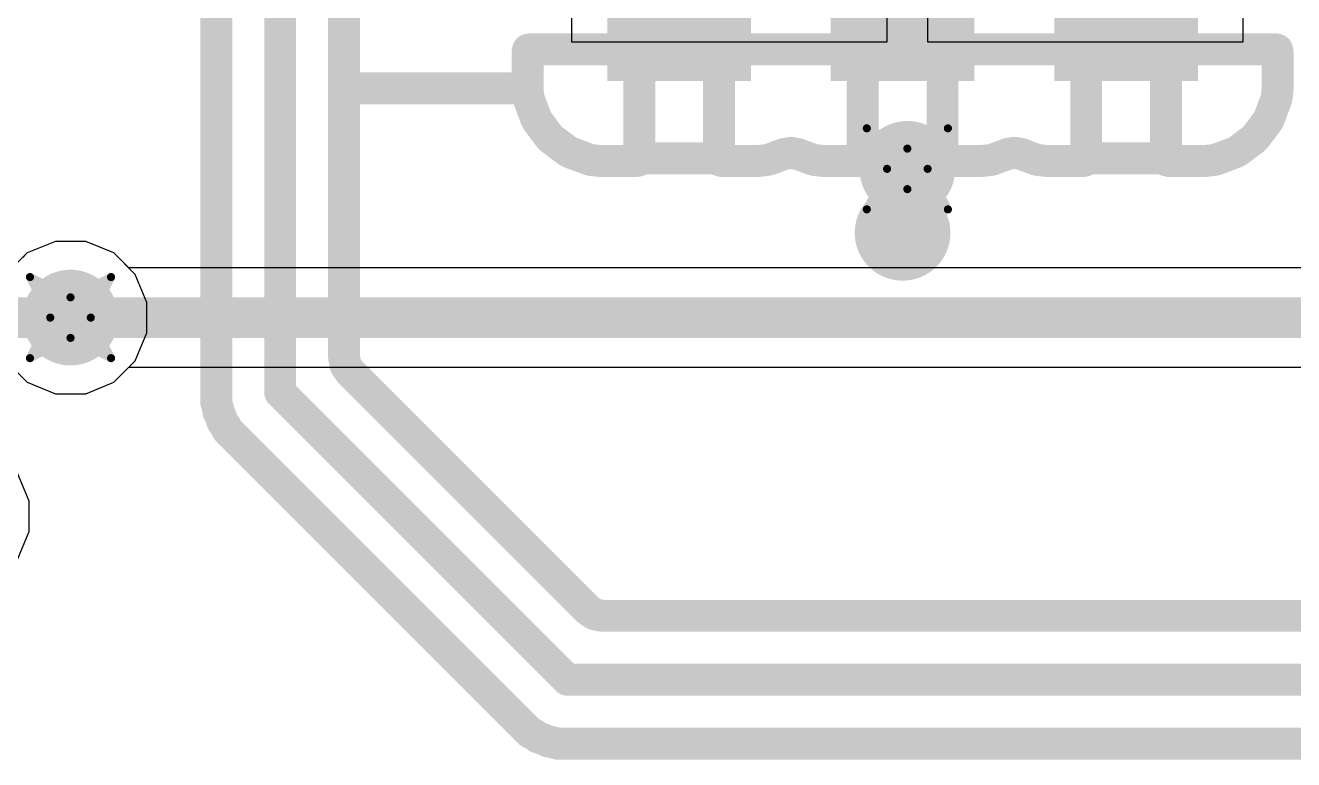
# Model space of a CAD drawing. Header units: inches. Extents: x 0 to 12.4, y -0.6 to 2.2.
# Drawn here: x 1.7729 to 2.0857, y 1.355 to 1.5361 of the extents above; entities that cross this region are included whole.
import ezdxf

# ---------------------------------------------------------------- set-up
doc = ezdxf.new("R2010")
doc.units = ezdxf.units.IN
doc.header["$MEASUREMENT"] = 0
for name, color, linetype in [('Bottom Layer', 5, 'Continuous'), ('Dimension', 6, 'Continuous'), ('Drill Drawing', 1, 'Continuous'), ('Top Layer', 1, 'Continuous'), ('Via Holes', 16, 'Continuous')]:
    doc.layers.add(name, color=color, linetype=linetype)

msp = doc.modelspace()

# ---------------------------------------------------------------- hatches: boundary and pattern name
at = {"layer": 'Bottom Layer'}
h = msp.add_hatch(color=5, dxfattribs=at)
edge = h.paths.add_edge_path()
edge.add_arc((1.990441, 1.5006849), 0.011811, 0, 360)
h = msp.add_hatch(color=5, dxfattribs=at)
edge = h.paths.add_edge_path()
edge.add_arc((1.784, 1.464), 0.011811, 0, 360)
at = {"layer": 'Dimension'}
for points in [[(1.91643125, 1.55775255), (1.95186435, 1.55775255), (1.95186435, 1.52231945), (1.91643125, 1.52231945)], [(1.97154935, 1.55775255), (2.00698245, 1.55775255), (2.00698245, 1.52231945), (1.97154935, 1.52231945)], [(2.02666745, 1.55775255), (2.06210055, 1.55775255), (2.06210055, 1.52231945), (2.02666745, 1.52231945)], [(2.02666745, 1.55775255), (2.06210055, 1.55775255), (2.06210055, 1.52231945), (2.02666745, 1.52231945)]]:
    msp.add_hatch(color=6, dxfattribs=at).paths.add_polyline_path(points)
h = msp.add_hatch(color=6, dxfattribs=at)
edge = h.paths.add_edge_path()
edge.add_arc((1.9892659, 1.4849179), 0.011811, 0, 360)
at = {"layer": 'Top Layer'}
h = msp.add_hatch(color=1, dxfattribs=at)
edge = h.paths.add_edge_path()
edge.add_arc((1.990441, 1.5006849), 0.011811, 0, 360)
h = msp.add_hatch(color=1, dxfattribs=at)
edge = h.paths.add_edge_path()
edge.add_arc((1.784, 1.464), 0.011811, 0, 360)
at = {"layer": 'Via Holes'}
h = msp.add_hatch(color=7, dxfattribs=at)
edge = h.paths.add_edge_path()
edge.add_arc((1.990441, 1.5006849), 0.0059055, 0, 360)
h = msp.add_hatch(color=7, dxfattribs=at)
edge = h.paths.add_edge_path()
edge.add_arc((1.784, 1.464), 0.0059055, 0, 360)

# ---------------------------------------------------------------- linework, layer by layer
at = {"layer": 'Bottom Layer'}
for p, q in [((1.7733444, 1.4799472), (1.7722351, 1.4788379)), ((1.7802583, 1.482811), (1.7733444, 1.4799472)), ((1.7877417, 1.482811), (1.7802583, 1.482811)), ((1.7946556, 1.4799472), (1.7877417, 1.482811)), ((1.7983677, 1.4762351), (1.7946556, 1.4799472)), ((2.163, 1.4762351), (1.7983677, 1.4762351)), ((1.7946556, 1.4480528), (1.7983677, 1.4517649)), ((1.7983677, 1.4517649), (2.1579321, 1.4517649)), ((1.7722351, 1.4491621), (1.7733444, 1.4480528)), ((1.7733444, 1.4480528), (1.7802583, 1.445189)), ((1.7877417, 1.445189), (1.7946556, 1.4480528)), ((1.7802583, 1.445189), (1.7877417, 1.445189)), ((1.773811, 1.4187417), (1.7709472, 1.4256556)), ((1.773811, 1.4112583), (1.773811, 1.4187417)), ((1.7709472, 1.4043444), (1.773811, 1.4112583))]:
    msp.add_line(p, q, dxfattribs=at)
at = {"layer": 'Bottom Layer', "const_width": 0.01}
msp.add_lwpolyline([(1.784, 1.464), (2.163, 1.464)], dxfattribs=at)
at = {"layer": 'Bottom Layer', "const_width": 0.005}
msp.add_lwpolyline([(1.7815, 1.464, 1), (1.7865, 1.464, 1)], format="xyb", close=True, dxfattribs=at)
at = {"layer": 'Dimension', "const_width": 0.007874}
for points in [[(1.8357226, 1.4455478), (1.8357226, 1.7211383)], [(1.8199549, 1.4480452), (1.8199549, 1.712585)], [(1.8514903, 1.5205668), (1.8514903, 1.5505213)], [(1.8967462, 1.5295507), (1.896882, 1.5300576)], [(1.8967462, 1.5205668), (1.8967462, 1.5295507)], [(1.896882, 1.5300576), (1.897389, 1.5301935)], [(1.897389, 1.5301935), (1.9236625, 1.5301935)], [(1.9236625, 1.5301935), (1.9241694, 1.5300576)], [(1.9241694, 1.5300576), (1.9243053, 1.5295507)], [(1.9243053, 1.5032772), (1.9243053, 1.5295507)], [(1.9439903, 1.5295507), (1.9441261, 1.5300576)], [(1.9439903, 1.5032772), (1.9439903, 1.5295507)], [(1.9441261, 1.5300576), (1.9446331, 1.5301935)], [(1.9446331, 1.5301935), (1.9787806, 1.5301935)], [(1.9787806, 1.5301935), (1.9792875, 1.5300576)], [(1.9792875, 1.5300576), (1.9794234, 1.5295507)], [(1.9794234, 1.5032772), (1.9794234, 1.5295507)], [(1.9991084, 1.5295507), (1.9992442, 1.5300576)], [(1.9991084, 1.5032772), (1.9991084, 1.5295507)], [(1.9992442, 1.5300576), (1.9997512, 1.5301935)], [(1.9997512, 1.5301935), (2.0338987, 1.5301935)], [(2.0338987, 1.5301935), (2.0344056, 1.5300576)], [(2.0344056, 1.5300576), (2.0345415, 1.5295507)], [(2.0345415, 1.5032772), (2.0345415, 1.5295507)], [(2.0542265, 1.5295507), (2.0543624, 1.5300576)], [(2.0542265, 1.5032772), (2.0542265, 1.5295507)], [(2.0543624, 1.5300576), (2.0548693, 1.5301935)], [(2.0548693, 1.5301935), (2.0811428, 1.5301935)], [(2.0811428, 1.5301935), (2.0816497, 1.5300576)], [(2.0816497, 1.5300576), (2.0817856, 1.5295507)], [(2.0817856, 1.5205668), (2.0817856, 1.5295507)], [(1.8514903, 1.4541011), (1.8514903, 1.5205668)], [(1.8514903, 1.5205668), (1.8967462, 1.5205668)], [(1.8514903, 1.5205668), (1.8967462, 1.5205668)], [(1.8967462, 1.5205668), (1.8967601, 1.5203071)], [(1.8967601, 1.5203071), (1.8969656, 1.5183956)], [(2.0815661, 1.5183956), (2.0817717, 1.5203071)], [(2.0817717, 1.5203071), (2.0817856, 1.5205668)], [(1.8969656, 1.5183956), (1.8971049, 1.517806)], [(1.8971049, 1.517806), (1.8988544, 1.5131156)], [(2.0796774, 1.5131156), (2.0814268, 1.517806)], [(2.0814268, 1.517806), (2.0815661, 1.5183956)], [(1.8988544, 1.5131156), (1.8991857, 1.5125089)], [(1.8991857, 1.5125089), (1.9021595, 1.5085363)], [(2.0763722, 1.5085363), (2.0793461, 1.5125089)], [(2.0793461, 1.5125089), (2.0796774, 1.5131156)], [(1.9021595, 1.5085363), (1.9026481, 1.5080478)], [(1.9026481, 1.5080478), (1.9066206, 1.5050739)], [(2.0719111, 1.5050739), (2.0758837, 1.5080478)], [(2.0758837, 1.5080478), (2.0763722, 1.5085363)], [(1.9066206, 1.5050739), (1.9072274, 1.5047426)], [(1.9072274, 1.5047426), (1.9119178, 1.5029932)], [(1.9563776, 1.5029932), (1.9600008, 1.5043445)], [(1.9600008, 1.5043445), (1.9617068, 1.5046523)], [(1.9617068, 1.5046523), (1.9634129, 1.5043445)], [(1.9634129, 1.5043445), (1.967036, 1.5029932)], [(2.0114957, 1.5029932), (2.0151189, 1.5043445)], [(2.0151189, 1.5043445), (2.016825, 1.5046523)], [(2.016825, 1.5046523), (2.018531, 1.5043445)], [(2.018531, 1.5043445), (2.0221541, 1.5029932)], [(2.066614, 1.5029932), (2.0713044, 1.5047426)], [(2.0713044, 1.5047426), (2.0719111, 1.5050739)], [(1.9119178, 1.5029932), (1.9125073, 1.5028539)], [(1.9125073, 1.5028539), (1.9144189, 1.5026483)], [(1.9144189, 1.5026483), (1.9146786, 1.5026344)], [(1.9146786, 1.5026344), (1.9236625, 1.5026344)], [(1.9236625, 1.5026344), (1.9241694, 1.5027703)], [(1.9241694, 1.5027703), (1.9243053, 1.5032772)], [(1.9243053, 1.5032772), (1.9439903, 1.5032772)], [(1.9243053, 1.5032772), (1.9439903, 1.5032772)], [(1.9439903, 1.5032772), (1.9441261, 1.5027703)], [(1.9441261, 1.5027703), (1.9446331, 1.5026344)], [(1.9446331, 1.5026344), (1.953617, 1.5026344)], [(1.953617, 1.5026344), (1.9538767, 1.5026483)], [(1.9538767, 1.5026483), (1.9557882, 1.5028539)], [(1.9557882, 1.5028539), (1.9563776, 1.5029932)], [(1.967036, 1.5029932), (1.9676254, 1.5028539)], [(1.9676254, 1.5028539), (1.969537, 1.5026483)], [(1.969537, 1.5026483), (1.9697967, 1.5026344)], [(1.9697967, 1.5026344), (1.9787806, 1.5026344)], [(1.9787806, 1.5026344), (1.9792875, 1.5027703)], [(1.9792875, 1.5027703), (1.9794234, 1.5032772)], [(1.9794234, 1.5032772), (1.9991084, 1.5032772)], [(1.9794234, 1.5032772), (1.9991084, 1.5032772)], [(1.9991084, 1.5032772), (1.9992442, 1.5027703)], [(1.9992442, 1.5027703), (1.9997512, 1.5026344)], [(1.9997512, 1.5026344), (2.0087351, 1.5026344)], [(2.0087351, 1.5026344), (2.0089948, 1.5026483)], [(2.0089948, 1.5026483), (2.0109063, 1.5028539)], [(2.0109063, 1.5028539), (2.0114957, 1.5029932)], [(2.0221541, 1.5029932), (2.0227435, 1.5028539)], [(2.0227435, 1.5028539), (2.0246551, 1.5026483)], [(2.0246551, 1.5026483), (2.0249148, 1.5026344)], [(2.0249148, 1.5026344), (2.0338987, 1.5026344)], [(2.0338987, 1.5026344), (2.0344056, 1.5027703)], [(2.0344056, 1.5027703), (2.0345415, 1.5032772)], [(2.0345415, 1.5032772), (2.0542265, 1.5032772)], [(2.0345415, 1.5032772), (2.0542265, 1.5032772)], [(2.0542265, 1.5032772), (2.0543624, 1.5027703)], [(2.0543624, 1.5027703), (2.0548693, 1.5026344)], [(2.0548693, 1.5026344), (2.0638532, 1.5026344)], [(2.0638532, 1.5026344), (2.0641129, 1.5026483)], [(2.0641129, 1.5026483), (2.0660244, 1.5028539)], [(2.0660244, 1.5028539), (2.066614, 1.5029932)], [(1.8514903, 1.4541011), (1.8518619, 1.4522329)], [(1.8518619, 1.4522329), (1.8529202, 1.4506491)], [(1.8199549, 1.4430504), (1.8199549, 1.4480452)], [(1.8529202, 1.4506491), (1.91169, 1.3918793)], [(1.8357226, 1.4455478), (1.9065887, 1.3746817)], [(1.8199549, 1.4430504), (1.8200736, 1.442685)], [(1.8200736, 1.4426849), (1.8200736, 1.442685)], [(1.8200736, 1.4426849), (1.8202244, 1.4422208)], [(1.8202244, 1.4422208), (1.8204032, 1.4414762)], [(1.8204032, 1.4414762), (1.8204524, 1.4411657)], [(1.8204524, 1.4411657), (1.8205397, 1.4406146)], [(1.8205397, 1.4406146), (1.8207141, 1.4402724)], [(1.8207141, 1.4402722), (1.8207141, 1.4402724)], [(1.8207141, 1.4402722), (1.8209357, 1.4398374)], [(1.8209357, 1.4398374), (1.8212288, 1.4391297)], [(1.8212288, 1.4391297), (1.8214983, 1.4383002)], [(1.8214983, 1.4383002), (1.821724, 1.4379895)], [(1.821724, 1.4379895), (1.8217242, 1.4379893)], [(1.8217242, 1.4379893), (1.822011, 1.4375945)], [(1.822011, 1.4375945), (1.8224111, 1.4369416)], [(1.8224111, 1.4369416), (1.8228072, 1.4361643)], [(1.8228072, 1.4361643), (1.8236955, 1.4352759)], [(1.8236955, 1.4352759), (1.8236957, 1.4352758)], [(1.8236957, 1.4352758), (1.8936734, 1.3652981)], [(1.91169, 1.3918793), (1.9132738, 1.390821)], [(1.9132738, 1.390821), (1.915142, 1.3904494)], [(1.915142, 1.3904494), (2.2157885, 1.3904494)], [(1.9065887, 1.3746817), (2.2136754, 1.3746817)], [(1.8936734, 1.3652981), (1.8972052, 1.3617663)], [(1.8972052, 1.3617663), (1.8979823, 1.3613704)], [(1.8979823, 1.3613704), (1.8986355, 1.36097)], [(1.8986355, 1.36097), (1.8988382, 1.3608228)], [(1.8988382, 1.3608228), (1.8993411, 1.3604574)], [(1.8993411, 1.3604574), (1.9001707, 1.3601879)], [(1.9001707, 1.3601879), (1.9008779, 1.3598949)], [(1.9008779, 1.3598949), (1.9016555, 1.3594987)], [(1.9016555, 1.3594987), (1.902517, 1.3593623)], [(1.902517, 1.3593623), (1.9032618, 1.3591835)], [(1.9032618, 1.3591835), (1.9040914, 1.358914)], [(1.9040914, 1.358914), (1.9053474, 1.358914)], [(1.9053474, 1.358914), (1.9053477, 1.358914)], [(1.9053477, 1.358914), (1.9053478, 1.3589139)], [(1.9053478, 1.3589139), (2.205122, 1.3589139)]]:
    msp.add_lwpolyline(points, dxfattribs=at)
at = {"layer": 'Dimension', "const_width": 0.003937}
for points in [[(1.8947777, 1.5295507, 1), (1.8987147, 1.5295507, 1)], [(1.8947777, 1.5295507, 1), (1.8987147, 1.5295507, 1)], [(1.8949135, 1.5300576, 1), (1.8988505, 1.5300576, 1)], [(1.8949135, 1.5300576, 1), (1.8988505, 1.5300576, 1)], [(1.8954205, 1.5301935, 1), (1.8993575, 1.5301935, 1)], [(1.8954205, 1.5301935, 1), (1.8993575, 1.5301935, 1)], [(1.921694, 1.5301935, 1), (1.925631, 1.5301935, 1)], [(1.921694, 1.5301935, 1), (1.925631, 1.5301935, 1)], [(1.9222009, 1.5300576, 1), (1.9261379, 1.5300576, 1)], [(1.9222009, 1.5300576, 1), (1.9261379, 1.5300576, 1)], [(1.9223368, 1.5295507, 1), (1.9262738, 1.5295507, 1)], [(1.9223368, 1.5295507, 1), (1.9262738, 1.5295507, 1)], [(1.9420218, 1.5295507, 1), (1.9459588, 1.5295507, 1)], [(1.9420218, 1.5295507, 1), (1.9459588, 1.5295507, 1)], [(1.9421576, 1.5300576, 1), (1.9460946, 1.5300576, 1)], [(1.9421576, 1.5300576, 1), (1.9460946, 1.5300576, 1)], [(1.9426646, 1.5301935, 1), (1.9466016, 1.5301935, 1)], [(1.9426646, 1.5301935, 1), (1.9466016, 1.5301935, 1)], [(1.9768121, 1.5301935, 1), (1.9807491, 1.5301935, 1)], [(1.9768121, 1.5301935, 1), (1.9807491, 1.5301935, 1)], [(1.977319, 1.5300576, 1), (1.981256, 1.5300576, 1)], [(1.977319, 1.5300576, 1), (1.981256, 1.5300576, 1)], [(1.9774549, 1.5295507, 1), (1.9813919, 1.5295507, 1)], [(1.9774549, 1.5295507, 1), (1.9813919, 1.5295507, 1)], [(1.9971399, 1.5295507, 1), (2.0010769, 1.5295507, 1)], [(1.9971399, 1.5295507, 1), (2.0010769, 1.5295507, 1)], [(1.9972757, 1.5300576, 1), (2.0012127, 1.5300576, 1)], [(1.9972757, 1.5300576, 1), (2.0012127, 1.5300576, 1)], [(1.9977827, 1.5301935, 1), (2.0017197, 1.5301935, 1)], [(1.9977827, 1.5301935, 1), (2.0017197, 1.5301935, 1)], [(2.0319302, 1.5301935, 1), (2.0358672, 1.5301935, 1)], [(2.0319302, 1.5301935, 1), (2.0358672, 1.5301935, 1)], [(2.0324371, 1.5300576, 1), (2.0363741, 1.5300576, 1)], [(2.0324371, 1.5300576, 1), (2.0363741, 1.5300576, 1)], [(2.032573, 1.5295507, 1), (2.03651, 1.5295507, 1)], [(2.032573, 1.5295507, 1), (2.03651, 1.5295507, 1)], [(2.052258, 1.5295507, 1), (2.056195, 1.5295507, 1)], [(2.052258, 1.5295507, 1), (2.056195, 1.5295507, 1)], [(2.0523939, 1.5300576, 1), (2.0563309, 1.5300576, 1)], [(2.0523939, 1.5300576, 1), (2.0563309, 1.5300576, 1)], [(2.0529008, 1.5301935, 1), (2.0568378, 1.5301935, 1)], [(2.0529008, 1.5301935, 1), (2.0568378, 1.5301935, 1)], [(2.0791743, 1.5301935, 1), (2.0831113, 1.5301935, 1)], [(2.0791743, 1.5301935, 1), (2.0831113, 1.5301935, 1)], [(2.0796812, 1.5300576, 1), (2.0836182, 1.5300576, 1)], [(2.0796812, 1.5300576, 1), (2.0836182, 1.5300576, 1)], [(2.0798171, 1.5295507, 1), (2.0837541, 1.5295507, 1)], [(2.0798171, 1.5295507, 1), (2.0837541, 1.5295507, 1)], [(1.8495218, 1.5205668, 1), (1.8534588, 1.5205668, 1)], [(1.8495218, 1.5205668, 1), (1.8534588, 1.5205668, 1)], [(1.8495218, 1.5205668, 1), (1.8534588, 1.5205668, 1)], [(1.8495218, 1.5205668, 1), (1.8534588, 1.5205668, 1)], [(1.8947777, 1.5205668, 1), (1.8987147, 1.5205668, 1)], [(1.8947777, 1.5205668, 1), (1.8987147, 1.5205668, 1)], [(1.8947777, 1.5205668, 1), (1.8987147, 1.5205668, 1)], [(1.8947777, 1.5205668, 1), (1.8987147, 1.5205668, 1)], [(1.8947916, 1.5203071, 1), (1.8987286, 1.5203071, 1)], [(1.8947916, 1.5203071, 1), (1.8987286, 1.5203071, 1)], [(2.0798032, 1.5203071, 1), (2.0837402, 1.5203071, 1)], [(2.0798032, 1.5203071, 1), (2.0837402, 1.5203071, 1)], [(2.0798171, 1.5205668, 1), (2.0837541, 1.5205668, 1)], [(2.0798171, 1.5205668, 1), (2.0837541, 1.5205668, 1)], [(1.8949971, 1.5183956, 1), (1.8989341, 1.5183956, 1)], [(1.8949971, 1.5183956, 1), (1.8989341, 1.5183956, 1)], [(1.8951364, 1.517806, 1), (1.8990734, 1.517806, 1)], [(1.8951364, 1.517806, 1), (1.8990734, 1.517806, 1)], [(2.0794583, 1.517806, 1), (2.0833953, 1.517806, 1)], [(2.0794583, 1.517806, 1), (2.0833953, 1.517806, 1)], [(2.0795976, 1.5183956, 1), (2.0835346, 1.5183956, 1)], [(2.0795976, 1.5183956, 1), (2.0835346, 1.5183956, 1)], [(1.8968859, 1.5131156, 1), (1.9008229, 1.5131156, 1)], [(1.8968859, 1.5131156, 1), (1.9008229, 1.5131156, 1)], [(1.8972172, 1.5125089, 1), (1.9011542, 1.5125089, 1)], [(1.8972172, 1.5125089, 1), (1.9011542, 1.5125089, 1)], [(2.0773776, 1.5125089, 1), (2.0813146, 1.5125089, 1)], [(2.0773776, 1.5125089, 1), (2.0813146, 1.5125089, 1)], [(2.0777089, 1.5131156, 1), (2.0816459, 1.5131156, 1)], [(2.0777089, 1.5131156, 1), (2.0816459, 1.5131156, 1)], [(1.900191, 1.5085363, 1), (1.904128, 1.5085363, 1)], [(1.900191, 1.5085363, 1), (1.904128, 1.5085363, 1)], [(1.9006796, 1.5080478, 1), (1.9046166, 1.5080478, 1)], [(1.9006796, 1.5080478, 1), (1.9046166, 1.5080478, 1)], [(2.0739152, 1.5080478, 1), (2.0778522, 1.5080478, 1)], [(2.0739152, 1.5080478, 1), (2.0778522, 1.5080478, 1)], [(2.0744037, 1.5085363, 1), (2.0783407, 1.5085363, 1)], [(2.0744037, 1.5085363, 1), (2.0783407, 1.5085363, 1)], [(1.9046521, 1.5050739, 1), (1.9085891, 1.5050739, 1)], [(1.9046521, 1.5050739, 1), (1.9085891, 1.5050739, 1)], [(1.9052589, 1.5047426, 1), (1.9091959, 1.5047426, 1)], [(1.9052589, 1.5047426, 1), (1.9091959, 1.5047426, 1)], [(1.9580323, 1.5043445, 1), (1.9619693, 1.5043445, 1)], [(1.9580323, 1.5043445, 1), (1.9619693, 1.5043445, 1)], [(1.9597383, 1.5046523, 1), (1.9636753, 1.5046523, 1)], [(1.9597383, 1.5046523, 1), (1.9636753, 1.5046523, 1)], [(1.9614444, 1.5043445, 1), (1.9653814, 1.5043445, 1)], [(1.9614444, 1.5043445, 1), (1.9653814, 1.5043445, 1)], [(2.0131504, 1.5043445, 1), (2.0170874, 1.5043445, 1)], [(2.0131504, 1.5043445, 1), (2.0170874, 1.5043445, 1)], [(2.0148565, 1.5046523, 1), (2.0187935, 1.5046523, 1)], [(2.0148565, 1.5046523, 1), (2.0187935, 1.5046523, 1)], [(2.0165625, 1.5043445, 1), (2.0204995, 1.5043445, 1)], [(2.0165625, 1.5043445, 1), (2.0204995, 1.5043445, 1)], [(2.0693359, 1.5047426, 1), (2.0732729, 1.5047426, 1)], [(2.0693359, 1.5047426, 1), (2.0732729, 1.5047426, 1)], [(2.0699426, 1.5050739, 1), (2.0738796, 1.5050739, 1)], [(2.0699426, 1.5050739, 1), (2.0738796, 1.5050739, 1)], [(1.9099493, 1.5029932, 1), (1.9138863, 1.5029932, 1)], [(1.9099493, 1.5029932, 1), (1.9138863, 1.5029932, 1)], [(1.9105388, 1.5028539, 1), (1.9144758, 1.5028539, 1)], [(1.9105388, 1.5028539, 1), (1.9144758, 1.5028539, 1)], [(1.9124504, 1.5026483, 1), (1.9163874, 1.5026483, 1)], [(1.9124504, 1.5026483, 1), (1.9163874, 1.5026483, 1)], [(1.9127101, 1.5026344, 1), (1.9166471, 1.5026344, 1)], [(1.9127101, 1.5026344, 1), (1.9166471, 1.5026344, 1)], [(1.921694, 1.5026344, 1), (1.925631, 1.5026344, 1)], [(1.921694, 1.5026344, 1), (1.925631, 1.5026344, 1)], [(1.9222009, 1.5027703, 1), (1.9261379, 1.5027703, 1)], [(1.9222009, 1.5027703, 1), (1.9261379, 1.5027703, 1)], [(1.9223368, 1.5032772, 1), (1.9262738, 1.5032772, 1)], [(1.9223368, 1.5032772, 1), (1.9262738, 1.5032772, 1)], [(1.9223368, 1.5032772, 1), (1.9262738, 1.5032772, 1)], [(1.9223368, 1.5032772, 1), (1.9262738, 1.5032772, 1)], [(1.9420218, 1.5032772, 1), (1.9459588, 1.5032772, 1)], [(1.9420218, 1.5032772, 1), (1.9459588, 1.5032772, 1)], [(1.9420218, 1.5032772, 1), (1.9459588, 1.5032772, 1)], [(1.9420218, 1.5032772, 1), (1.9459588, 1.5032772, 1)], [(1.9421576, 1.5027703, 1), (1.9460946, 1.5027703, 1)], [(1.9421576, 1.5027703, 1), (1.9460946, 1.5027703, 1)], [(1.9426646, 1.5026344, 1), (1.9466016, 1.5026344, 1)], [(1.9426646, 1.5026344, 1), (1.9466016, 1.5026344, 1)], [(1.9516485, 1.5026344, 1), (1.9555855, 1.5026344, 1)], [(1.9516485, 1.5026344, 1), (1.9555855, 1.5026344, 1)], [(1.9519082, 1.5026483, 1), (1.9558452, 1.5026483, 1)], [(1.9519082, 1.5026483, 1), (1.9558452, 1.5026483, 1)], [(1.9538197, 1.5028539, 1), (1.9577567, 1.5028539, 1)], [(1.9538197, 1.5028539, 1), (1.9577567, 1.5028539, 1)], [(1.9544091, 1.5029932, 1), (1.9583461, 1.5029932, 1)], [(1.9544091, 1.5029932, 1), (1.9583461, 1.5029932, 1)], [(1.9650675, 1.5029932, 1), (1.9690045, 1.5029932, 1)], [(1.9650675, 1.5029932, 1), (1.9690045, 1.5029932, 1)], [(1.9656569, 1.5028539, 1), (1.9695939, 1.5028539, 1)], [(1.9656569, 1.5028539, 1), (1.9695939, 1.5028539, 1)], [(1.9675685, 1.5026483, 1), (1.9715055, 1.5026483, 1)], [(1.9675685, 1.5026483, 1), (1.9715055, 1.5026483, 1)], [(1.9678282, 1.5026344, 1), (1.9717652, 1.5026344, 1)], [(1.9678282, 1.5026344, 1), (1.9717652, 1.5026344, 1)], [(1.9768121, 1.5026344, 1), (1.9807491, 1.5026344, 1)], [(1.9768121, 1.5026344, 1), (1.9807491, 1.5026344, 1)], [(1.977319, 1.5027703, 1), (1.981256, 1.5027703, 1)], [(1.977319, 1.5027703, 1), (1.981256, 1.5027703, 1)], [(1.9774549, 1.5032772, 1), (1.9813919, 1.5032772, 1)], [(1.9774549, 1.5032772, 1), (1.9813919, 1.5032772, 1)], [(1.9774549, 1.5032772, 1), (1.9813919, 1.5032772, 1)], [(1.9774549, 1.5032772, 1), (1.9813919, 1.5032772, 1)], [(1.9971399, 1.5032772, 1), (2.0010769, 1.5032772, 1)], [(1.9971399, 1.5032772, 1), (2.0010769, 1.5032772, 1)], [(1.9971399, 1.5032772, 1), (2.0010769, 1.5032772, 1)], [(1.9971399, 1.5032772, 1), (2.0010769, 1.5032772, 1)], [(1.9972757, 1.5027703, 1), (2.0012127, 1.5027703, 1)], [(1.9972757, 1.5027703, 1), (2.0012127, 1.5027703, 1)], [(1.9977827, 1.5026344, 1), (2.0017197, 1.5026344, 1)], [(1.9977827, 1.5026344, 1), (2.0017197, 1.5026344, 1)], [(2.0067666, 1.5026344, 1), (2.0107036, 1.5026344, 1)], [(2.0067666, 1.5026344, 1), (2.0107036, 1.5026344, 1)], [(2.0070263, 1.5026483, 1), (2.0109633, 1.5026483, 1)], [(2.0070263, 1.5026483, 1), (2.0109633, 1.5026483, 1)], [(2.0089378, 1.5028539, 1), (2.0128748, 1.5028539, 1)], [(2.0089378, 1.5028539, 1), (2.0128748, 1.5028539, 1)], [(2.0095272, 1.5029932, 1), (2.0134642, 1.5029932, 1)], [(2.0095272, 1.5029932, 1), (2.0134642, 1.5029932, 1)], [(2.0201856, 1.5029932, 1), (2.0241226, 1.5029932, 1)], [(2.0201856, 1.5029932, 1), (2.0241226, 1.5029932, 1)], [(2.020775, 1.5028539, 1), (2.024712, 1.5028539, 1)], [(2.020775, 1.5028539, 1), (2.024712, 1.5028539, 1)], [(2.0226866, 1.5026483, 1), (2.0266236, 1.5026483, 1)], [(2.0226866, 1.5026483, 1), (2.0266236, 1.5026483, 1)], [(2.0229463, 1.5026344, 1), (2.0268833, 1.5026344, 1)], [(2.0229463, 1.5026344, 1), (2.0268833, 1.5026344, 1)], [(2.0319302, 1.5026344, 1), (2.0358672, 1.5026344, 1)], [(2.0319302, 1.5026344, 1), (2.0358672, 1.5026344, 1)], [(2.0324371, 1.5027703, 1), (2.0363741, 1.5027703, 1)], [(2.0324371, 1.5027703, 1), (2.0363741, 1.5027703, 1)], [(2.032573, 1.5032772, 1), (2.03651, 1.5032772, 1)], [(2.032573, 1.5032772, 1), (2.03651, 1.5032772, 1)], [(2.032573, 1.5032772, 1), (2.03651, 1.5032772, 1)], [(2.032573, 1.5032772, 1), (2.03651, 1.5032772, 1)], [(2.052258, 1.5032772, 1), (2.056195, 1.5032772, 1)], [(2.052258, 1.5032772, 1), (2.056195, 1.5032772, 1)], [(2.052258, 1.5032772, 1), (2.056195, 1.5032772, 1)], [(2.052258, 1.5032772, 1), (2.056195, 1.5032772, 1)], [(2.0523939, 1.5027703, 1), (2.0563309, 1.5027703, 1)], [(2.0523939, 1.5027703, 1), (2.0563309, 1.5027703, 1)], [(2.0529008, 1.5026344, 1), (2.0568378, 1.5026344, 1)], [(2.0529008, 1.5026344, 1), (2.0568378, 1.5026344, 1)], [(2.0618847, 1.5026344, 1), (2.0658217, 1.5026344, 1)], [(2.0618847, 1.5026344, 1), (2.0658217, 1.5026344, 1)], [(2.0621444, 1.5026483, 1), (2.0660814, 1.5026483, 1)], [(2.0621444, 1.5026483, 1), (2.0660814, 1.5026483, 1)], [(2.0640559, 1.5028539, 1), (2.0679929, 1.5028539, 1)], [(2.0640559, 1.5028539, 1), (2.0679929, 1.5028539, 1)], [(2.0646455, 1.5029932, 1), (2.0685825, 1.5029932, 1)], [(2.0646455, 1.5029932, 1), (2.0685825, 1.5029932, 1)], [(1.8495218, 1.4541011, 1), (1.8534588, 1.4541011, 1)], [(1.8495218, 1.4541011, 1), (1.8534588, 1.4541011, 1)], [(1.8498934, 1.4522329, 1), (1.8538304, 1.4522329, 1)], [(1.8498934, 1.4522329, 1), (1.8538304, 1.4522329, 1)], [(1.8179864, 1.4480452, 1), (1.8219234, 1.4480452, 1)], [(1.8179864, 1.4480452, 1), (1.8219234, 1.4480452, 1)], [(1.8509517, 1.4506491, 1), (1.8548887, 1.4506491, 1)], [(1.8509517, 1.4506491, 1), (1.8548887, 1.4506491, 1)], [(1.8337541, 1.4455478, 1), (1.8376911, 1.4455478, 1)], [(1.8337541, 1.4455478, 1), (1.8376911, 1.4455478, 1)], [(1.8179864, 1.4430504, 1), (1.8219234, 1.4430504, 1)], [(1.8179864, 1.4430504, 1), (1.8219234, 1.4430504, 1)], [(1.8181051, 1.442685, 1), (1.8220421, 1.442685, 1)], [(1.8181051, 1.442685, 1), (1.8220421, 1.442685, 1)], [(1.8181051, 1.4426849, 1), (1.8220421, 1.4426849, 1)], [(1.8181051, 1.4426849, 1), (1.8220421, 1.4426849, 1)], [(1.8182559, 1.4422208, 1), (1.8221929, 1.4422208, 1)], [(1.8182559, 1.4422208, 1), (1.8221929, 1.4422208, 1)], [(1.8184347, 1.4414762, 1), (1.8223717, 1.4414762, 1)], [(1.8184347, 1.4414762, 1), (1.8223717, 1.4414762, 1)], [(1.8184839, 1.4411657, 1), (1.8224209, 1.4411657, 1)], [(1.8184839, 1.4411657, 1), (1.8224209, 1.4411657, 1)], [(1.8185712, 1.4406146, 1), (1.8225082, 1.4406146, 1)], [(1.8185712, 1.4406146, 1), (1.8225082, 1.4406146, 1)], [(1.8187456, 1.4402724, 1), (1.8226826, 1.4402724, 1)], [(1.8187456, 1.4402724, 1), (1.8226826, 1.4402724, 1)], [(1.8187456, 1.4402722, 1), (1.8226826, 1.4402722, 1)], [(1.8187456, 1.4402722, 1), (1.8226826, 1.4402722, 1)], [(1.8189672, 1.4398374, 1), (1.8229042, 1.4398374, 1)], [(1.8189672, 1.4398374, 1), (1.8229042, 1.4398374, 1)], [(1.8192603, 1.4391297, 1), (1.8231973, 1.4391297, 1)], [(1.8192603, 1.4391297, 1), (1.8231973, 1.4391297, 1)], [(1.8195298, 1.4383002, 1), (1.8234668, 1.4383002, 1)], [(1.8195298, 1.4383002, 1), (1.8234668, 1.4383002, 1)], [(1.8197555, 1.4379895, 1), (1.8236925, 1.4379895, 1)], [(1.8197555, 1.4379895, 1), (1.8236925, 1.4379895, 1)], [(1.8197557, 1.4379893, 1), (1.8236927, 1.4379893, 1)], [(1.8197557, 1.4379893, 1), (1.8236927, 1.4379893, 1)], [(1.8200425, 1.4375945, 1), (1.8239795, 1.4375945, 1)], [(1.8200425, 1.4375945, 1), (1.8239795, 1.4375945, 1)], [(1.8204426, 1.4369416, 1), (1.8243796, 1.4369416, 1)], [(1.8204426, 1.4369416, 1), (1.8243796, 1.4369416, 1)], [(1.8208387, 1.4361643, 1), (1.8247757, 1.4361643, 1)], [(1.8208387, 1.4361643, 1), (1.8247757, 1.4361643, 1)], [(1.821727, 1.4352759, 1), (1.825664, 1.4352759, 1)], [(1.821727, 1.4352759, 1), (1.825664, 1.4352759, 1)], [(1.8217272, 1.4352758, 1), (1.8256642, 1.4352758, 1)], [(1.8217272, 1.4352758, 1), (1.8256642, 1.4352758, 1)], [(1.9097215, 1.3918793, 1), (1.9136585, 1.3918793, 1)], [(1.9097215, 1.3918793, 1), (1.9136585, 1.3918793, 1)], [(1.9113053, 1.390821, 1), (1.9152423, 1.390821, 1)], [(1.9113053, 1.390821, 1), (1.9152423, 1.390821, 1)], [(1.9131735, 1.3904494, 1), (1.9171105, 1.3904494, 1)], [(1.9131735, 1.3904494, 1), (1.9171105, 1.3904494, 1)], [(1.9046202, 1.3746817, 1), (1.9085572, 1.3746817, 1)], [(1.9046202, 1.3746817, 1), (1.9085572, 1.3746817, 1)], [(1.8917049, 1.3652981, 1), (1.8956419, 1.3652981, 1)], [(1.8917049, 1.3652981, 1), (1.8956419, 1.3652981, 1)], [(1.8952367, 1.3617663, 1), (1.8991737, 1.3617663, 1)], [(1.8952367, 1.3617663, 1), (1.8991737, 1.3617663, 1)], [(1.8960138, 1.3613704, 1), (1.8999508, 1.3613704, 1)], [(1.8960138, 1.3613704, 1), (1.8999508, 1.3613704, 1)], [(1.896667, 1.36097, 1), (1.900604, 1.36097, 1)], [(1.896667, 1.36097, 1), (1.900604, 1.36097, 1)], [(1.8968697, 1.3608228, 1), (1.9008067, 1.3608228, 1)], [(1.8968697, 1.3608228, 1), (1.9008067, 1.3608228, 1)], [(1.8973726, 1.3604574, 1), (1.9013096, 1.3604574, 1)], [(1.8973726, 1.3604574, 1), (1.9013096, 1.3604574, 1)], [(1.8982022, 1.3601879, 1), (1.9021392, 1.3601879, 1)], [(1.8982022, 1.3601879, 1), (1.9021392, 1.3601879, 1)], [(1.8989094, 1.3598949, 1), (1.9028464, 1.3598949, 1)], [(1.8989094, 1.3598949, 1), (1.9028464, 1.3598949, 1)], [(1.899687, 1.3594987, 1), (1.903624, 1.3594987, 1)], [(1.899687, 1.3594987, 1), (1.903624, 1.3594987, 1)], [(1.9005485, 1.3593623, 1), (1.9044855, 1.3593623, 1)], [(1.9005485, 1.3593623, 1), (1.9044855, 1.3593623, 1)], [(1.9012933, 1.3591835, 1), (1.9052303, 1.3591835, 1)], [(1.9012933, 1.3591835, 1), (1.9052303, 1.3591835, 1)], [(1.9021229, 1.358914, 1), (1.9060599, 1.358914, 1)], [(1.9021229, 1.358914, 1), (1.9060599, 1.358914, 1)], [(1.9033789, 1.358914, 1), (1.9073159, 1.358914, 1)], [(1.9033789, 1.358914, 1), (1.9073159, 1.358914, 1)], [(1.9033792, 1.358914, 1), (1.9073162, 1.358914, 1)], [(1.9033792, 1.358914, 1), (1.9073162, 1.358914, 1)], [(1.9033793, 1.3589139, 1), (1.9073163, 1.3589139, 1)], [(1.9033793, 1.3589139, 1), (1.9073163, 1.3589139, 1)]]:
    msp.add_lwpolyline(points, format="xyb", close=True, dxfattribs=at)
at = {"layer": 'Drill Drawing', "const_width": 0.002}
for points in [[(1.980441, 1.5106849), (1.990441, 1.5056849)], [(1.980441, 1.5106849), (1.985441, 1.5006849)], [(1.990441, 1.5056849), (2.000441, 1.5106849)], [(1.995441, 1.5006849), (2.000441, 1.5106849)], [(1.980441, 1.4906849), (1.985441, 1.5006849)], [(1.995441, 1.5006849), (2.000441, 1.4906849)], [(1.980441, 1.4906849), (1.990441, 1.4956849)], [(1.990441, 1.4956849), (2.000441, 1.4906849)], [(1.774, 1.474), (1.784, 1.469)], [(1.774, 1.474), (1.779, 1.464)], [(1.784, 1.469), (1.794, 1.474)], [(1.789, 1.464), (1.794, 1.474)], [(1.774, 1.454), (1.779, 1.464)], [(1.789, 1.464), (1.794, 1.454)], [(1.774, 1.454), (1.784, 1.459)], [(1.784, 1.459), (1.794, 1.454)]]:
    msp.add_lwpolyline(points, dxfattribs=at)
at = {"layer": 'Drill Drawing', "const_width": 0.001}
for points in [[(1.979941, 1.5106849, 1), (1.980941, 1.5106849, 1)], [(1.979941, 1.5106849, 1), (1.980941, 1.5106849, 1)], [(1.999941, 1.5106849, 1), (2.000941, 1.5106849, 1)], [(1.999941, 1.5106849, 1), (2.000941, 1.5106849, 1)], [(1.989941, 1.5056849, 1), (1.990941, 1.5056849, 1)], [(1.989941, 1.5056849, 1), (1.990941, 1.5056849, 1)], [(1.984941, 1.5006849, 1), (1.985941, 1.5006849, 1)], [(1.984941, 1.5006849, 1), (1.985941, 1.5006849, 1)], [(1.994941, 1.5006849, 1), (1.995941, 1.5006849, 1)], [(1.994941, 1.5006849, 1), (1.995941, 1.5006849, 1)], [(1.989941, 1.4956849, 1), (1.990941, 1.4956849, 1)], [(1.989941, 1.4956849, 1), (1.990941, 1.4956849, 1)], [(1.979941, 1.4906849, 1), (1.980941, 1.4906849, 1)], [(1.979941, 1.4906849, 1), (1.980941, 1.4906849, 1)], [(1.999941, 1.4906849, 1), (2.000941, 1.4906849, 1)], [(1.999941, 1.4906849, 1), (2.000941, 1.4906849, 1)], [(1.7735, 1.474, 1), (1.7745, 1.474, 1)], [(1.7735, 1.474, 1), (1.7745, 1.474, 1)], [(1.7935, 1.474, 1), (1.7945, 1.474, 1)], [(1.7935, 1.474, 1), (1.7945, 1.474, 1)], [(1.7835, 1.469, 1), (1.7845, 1.469, 1)], [(1.7835, 1.469, 1), (1.7845, 1.469, 1)], [(1.7785, 1.464, 1), (1.7795, 1.464, 1)], [(1.7785, 1.464, 1), (1.7795, 1.464, 1)], [(1.7885, 1.464, 1), (1.7895, 1.464, 1)], [(1.7885, 1.464, 1), (1.7895, 1.464, 1)], [(1.7835, 1.459, 1), (1.7845, 1.459, 1)], [(1.7835, 1.459, 1), (1.7845, 1.459, 1)], [(1.7735, 1.454, 1), (1.7745, 1.454, 1)], [(1.7735, 1.454, 1), (1.7745, 1.454, 1)], [(1.7935, 1.454, 1), (1.7945, 1.454, 1)], [(1.7935, 1.454, 1), (1.7945, 1.454, 1)]]:
    msp.add_lwpolyline(points, format="xyb", close=True, dxfattribs=at)
at = {"layer": 'Top Layer'}
for p, q in [((1.9076064, 1.6098582), (1.9076064, 1.5320236)), ((1.985441, 1.5320236), (1.985441, 1.6098582)), ((1.995441, 1.6098582), (1.995441, 1.5320236)), ((2.0732756, 1.5320236), (2.0732756, 1.6098582)), ((1.9076064, 1.5320236), (1.985441, 1.5320236)), ((1.995441, 1.5320236), (2.0732756, 1.5320236)), ((1.7733444, 1.4799472), (1.7696323, 1.4762351)), ((1.7802583, 1.482811), (1.7733444, 1.4799472)), ((1.7877417, 1.482811), (1.7802583, 1.482811)), ((1.7946556, 1.4799472), (1.7877417, 1.482811)), ((1.7999472, 1.4746556), (1.7946556, 1.4799472)), ((1.802811, 1.4677417), (1.7999472, 1.4746556)), ((1.802811, 1.4602583), (1.802811, 1.4677417)), ((1.7999472, 1.4533444), (1.802811, 1.4602583)), ((1.7696323, 1.4517649), (1.7733444, 1.4480528)), ((1.7946556, 1.4480528), (1.7999472, 1.4533444)), ((1.7733444, 1.4480528), (1.7802583, 1.445189)), ((1.7877417, 1.445189), (1.7946556, 1.4480528)), ((1.7802583, 1.445189), (1.7877417, 1.445189)), ((1.773811, 1.4187417), (1.7709472, 1.4256556)), ((1.773811, 1.4112583), (1.773811, 1.4187417)), ((1.7709472, 1.4043444), (1.773811, 1.4112583))]:
    msp.add_line(p, q, dxfattribs=at)
at = {"layer": 'Top Layer', "const_width": 0.01}
msp.add_lwpolyline([(1.7058661, 1.464), (1.784, 1.464)], dxfattribs=at)
at = {"layer": 'Top Layer', "const_width": 0.005}
msp.add_lwpolyline([(1.7815, 1.464, 1), (1.7865, 1.464, 1)], format="xyb", close=True, dxfattribs=at)

doc.saveas('drawing.dxf')
